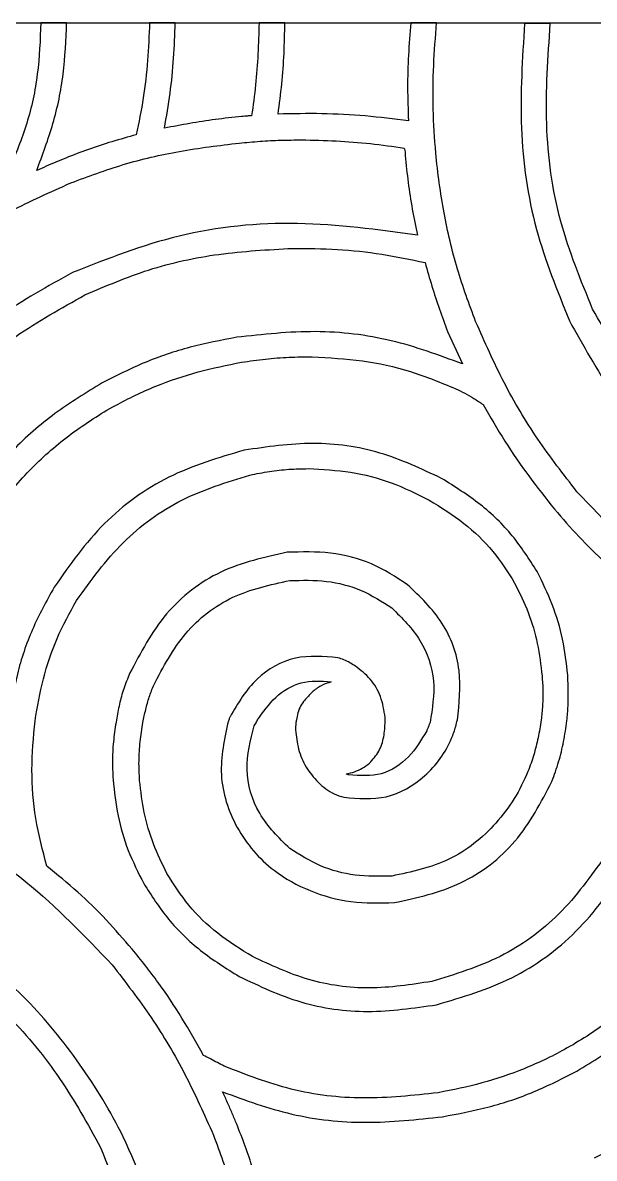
# Model space of a CAD drawing. Extents: x 0 to 371, y 0 to 260.
# Drawn here: x 67.66 to 85.88, y 223.76 to 259.95 of the extents above; entities that cross this region are included whole.
import ezdxf

# ---------------------------------------------------------------- set-up
doc = ezdxf.new("R2010")
doc.units = 0
doc.layers.add('Layer_1', color=7, linetype='CONTINUOUS')

msp = doc.modelspace()

# ---------------------------------------------------------------- linework, layer by layer
at = {"layer": 'Layer_1', "color": 7}
for points in [[(0.02646, 259.95312), (370.443122, 259.95312), (370.443122, 0.661457), (0.02646, 0.661457)], [(76.550882, 256.217641)], [(76.263044, 252.761521)], [(76.890397, 249.302817)], [(76.767406, 245.740244)]]:
    msp.add_lwpolyline(points, close=True, dxfattribs=at)
for points in [[(69.056249, 259.95333), (68.236144, 259.95333)], [(72.522188, 259.95333), (71.702082, 259.95333)], [(76.014997, 259.95333), (75.194376, 259.95333)], [(80.856562, 259.95333), (80.036457, 259.95333)], [(84.481664, 259.926458), (83.661043, 259.926458)], [(81.200727, 250.11052), (81.676668, 249.078542)], [(79.216352, 237.675104), (79.216352, 237.807395)]]:
    msp.add_lwpolyline(points, dxfattribs=at)
for points, knots in [([(68.236144, 259.95333), (68.213823, 259.406066), (68.169706, 258.324393), (67.832491, 256.740759), (67.430186, 255.757761), (67.230521, 255.269895)], [0, 0, 0, 0, 1.641502, 3.24444, 4.823858, 4.823858, 4.823858, 4.823858]), ([(68.103852, 255.24354), (68.28923, 255.738495), (68.662615, 256.735431), (68.990046, 258.322478), (69.034021, 259.40576), (69.056249, 259.95333)], [0, 0, 0, 0, 1.584262, 3.191011, 4.833324, 4.833324, 4.833324, 4.833324]), ([(71.702082, 259.95333), (71.686244, 259.550278), (71.654714, 258.747893), (71.517612, 257.553141), (71.358327, 256.771471), (71.278852, 256.381455)], [0, 0, 0, 0, 1.209889, 2.408612, 3.602317, 3.602317, 3.602317, 3.602317]), ([(72.178539, 256.592812), (72.24206, 256.962934), (72.368966, 257.702375), (72.480039, 258.825204), (72.508108, 259.576475), (72.522188, 259.95333)], [0, 0, 0, 0, 1.126351, 2.250258, 3.381489, 3.381489, 3.381489, 3.381489]), ([(75.194376, 259.95333), (75.183682, 259.620719), (75.162397, 258.958727), (75.094777, 257.968588), (75.002693, 257.315925), (74.956664, 256.989687)], [0, 0, 0, 0, 0.998385, 1.987073, 2.975197, 2.975197, 2.975197, 2.975197]), ([(75.803124, 257.042913), (75.84369, 257.362722), (75.925148, 258.004906), (75.999305, 258.976156), (76.00976, 259.627216), (76.014997, 259.95333)], [0, 0, 0, 0, 0.96705, 1.941857, 2.920169, 2.920169, 2.920169, 2.920169]), ([(80.036457, 259.95333), (80.006441, 259.609268), (79.946315, 258.920074), (79.919936, 257.877506), (79.944517, 257.181162), (79.956876, 256.83104)], [0, 0, 0, 0, 1.035958, 2.075131, 3.126011, 3.126011, 3.126011, 3.126011]), ([(82.100414, 250.42833), (81.894046, 250.982709), (81.473329, 252.112909), (81.064212, 253.917371), (80.823885, 255.624511), (80.733931, 257.194386), (80.744141, 258.582344), (80.819273, 259.498588), (80.856562, 259.95333)], [0, 0, 0, 0, 1.772931, 3.614431, 5.536674, 6.939448, 8.328228, 9.696666, 9.696666, 9.696666, 9.696666]), ([(83.661043, 259.926458), (83.589247, 258.816447), (83.447072, 256.61832), (83.903119, 253.381201), (84.701693, 251.411969), (85.089896, 250.454685)], [0, 0, 0, 0, 3.333208, 6.600668, 9.691627, 9.691627, 9.691627, 9.691627]), ([(85.830935, 250.825205), (85.453351, 251.744596), (84.677152, 253.634583), (84.257687, 256.749988), (84.406505, 258.860553), (84.481664, 259.926458)], [0, 0, 0, 0, 2.973018, 6.111614, 9.314039, 9.314039, 9.314039, 9.314039]), ([(74.956664, 256.989687), (74.9213, 256.988051), (74.850371, 256.984769), (74.745147, 256.968249), (74.674218, 256.964968), (74.638854, 256.963332)], [0, 0, 0, 0, 0.106134, 0.212873, 0.319007, 0.319007, 0.319007, 0.319007]), ([(79.956876, 256.83104), (79.49846, 256.885674), (78.581727, 256.994929), (77.194303, 257.069627), (76.267954, 257.051839), (75.803124, 257.042913)], [0, 0, 0, 0, 1.3848, 2.769299, 4.163731, 4.163731, 4.163731, 4.163731]), ([(74.638854, 256.963332), (74.359322, 256.933537), (73.804783, 256.874431), (72.984541, 256.747382), (72.445743, 256.644055), (72.178539, 256.592812)], [0, 0, 0, 0, 0.843256, 1.67286, 2.489061, 2.489061, 2.489061, 2.489061]), ([(71.278852, 256.381455), (71.019268, 256.309545), (70.506912, 256.167614), (69.755397, 255.923251), (69.270444, 255.734193), (69.029894, 255.640415)], [0, 0, 0, 0, 0.808048, 1.594884, 2.369315, 2.369315, 2.369315, 2.369315]), ([(69.188541, 254.846665), (69.743022, 255.052435), (70.873463, 255.471947), (72.677191, 255.890611), (73.923358, 256.040382), (74.559789, 256.116872)], [0, 0, 0, 0, 1.773057, 3.6148, 5.537176, 5.537176, 5.537176, 5.537176]), ([(74.559789, 256.116872), (74.78118, 256.137534), (75.223187, 256.178785), (75.887461, 256.211792), (76.329953, 256.215693), (76.550882, 256.217641)], [0, 0, 0, 0, 0.667009, 1.331685, 1.99446, 1.99446, 1.99446, 1.99446]), ([(76.550882, 256.217641), (76.917777, 256.211148), (77.649925, 256.19819), (78.742811, 256.108862), (79.464583, 256.008011), (79.824584, 255.957708)], [0, 0, 0, 0, 1.100672, 2.196413, 3.286797, 3.286797, 3.286797, 3.286797]), ([(79.824584, 255.957708), (79.831722, 255.931446), (79.845825, 255.879553), (79.851217, 255.799298), (79.851376, 255.746407), (79.851455, 255.719997)], [0, 0, 0, 0, 0.08145, 0.16094, 0.240215, 0.240215, 0.240215, 0.240215]), ([(69.029894, 255.640415), (68.924351, 255.596407), (68.714931, 255.509086), (68.405591, 255.378275), (68.203337, 255.287963), (68.103852, 255.24354)], [0, 0, 0, 0, 0.343054, 0.680691, 1.007541, 1.007541, 1.007541, 1.007541]), ([(79.851455, 255.719997), (79.881317, 255.431565), (79.940603, 254.858915), (80.072562, 254.010947), (80.189999, 253.455483), (80.24833, 253.179583)], [0, 0, 0, 0, 0.86984, 1.726976, 2.572874, 2.572874, 2.572874, 2.572874]), ([(63.764583, 251.618955), (64.317343, 252.044512), (65.427265, 252.899012), (67.248215, 253.979664), (68.539335, 254.556579), (69.188541, 254.846665)], [0, 0, 0, 0, 2.091606, 4.199858, 6.332059, 6.332059, 6.332059, 6.332059]), ([(80.24833, 253.179583), (78.977662, 253.354627), (76.448851, 253.702988), (72.6628, 253.331438), (70.359888, 252.427867), (69.241251, 251.988958)], [0, 0, 0, 0, 3.84201, 7.646151, 11.23945, 11.23945, 11.23945, 11.23945]), ([(69.638126, 251.27479), (70.308746, 251.561833), (71.683406, 252.150222), (73.927603, 252.633637), (75.477288, 252.718495), (76.263044, 252.761521)], [0, 0, 0, 0, 2.184858, 4.4786, 6.837881, 6.837881, 6.837881, 6.837881]), ([(76.263044, 252.761521), (76.738879, 252.757266), (77.688943, 252.74877), (79.103511, 252.599893), (80.026776, 252.404143), (80.486043, 252.306769)], [0, 0, 0, 0, 1.427129, 2.849442, 4.257254, 4.257254, 4.257254, 4.257254]), ([(80.486043, 252.306769), (80.557942, 252.055724), (80.700164, 251.559138), (80.94061, 250.827331), (81.114229, 250.348884), (81.200727, 250.11052)], [0, 0, 0, 0, 0.783359, 1.549545, 2.310248, 2.310248, 2.310248, 2.310248]), ([(69.241251, 251.988958), (68.453709, 251.549979), (66.890404, 250.678585), (64.81857, 248.980352), (63.688963, 247.630463), (63.129479, 246.961875)], [0, 0, 0, 0, 2.701851, 5.363294, 7.97507, 7.97507, 7.97507, 7.97507]), ([(63.817293, 246.485935), (64.3498, 247.126099), (65.423651, 248.417049), (67.405388, 250.024816), (68.890806, 250.856411), (69.638126, 251.27479)], [0, 0, 0, 0, 2.494016, 5.029417, 7.596492, 7.596492, 7.596492, 7.596492]), ([(90.619791, 245.004372), (89.980301, 245.541497), (88.693907, 246.621976), (87.080385, 248.597399), (86.249115, 250.079579), (85.830935, 250.825205)], [0, 0, 0, 0, 2.50184, 5.032695, 7.594725, 7.594725, 7.594725, 7.594725]), ([(81.676668, 249.078542), (80.930022, 249.354211), (79.420022, 249.911719), (76.960969, 250.200061), (75.316336, 250.018052), (74.480207, 249.925519)], [0, 0, 0, 0, 2.382423, 4.818162, 7.337126, 7.337126, 7.337126, 7.337126]), ([(85.328124, 245.004372), (84.902712, 245.555215), (84.04856, 246.66121), (82.963096, 248.479936), (82.389759, 249.774835), (82.100414, 250.42833)], [0, 0, 0, 0, 2.086879, 4.19008, 6.332929, 6.332929, 6.332929, 6.332929]), ([(85.089896, 250.454685), (85.528875, 249.667144), (86.40027, 248.103838), (88.098503, 246.032004), (89.448392, 244.902397), (90.116979, 244.342914)], [0, 0, 0, 0, 2.701851, 5.363294, 7.97507, 7.97507, 7.97507, 7.97507]), ([(74.480207, 249.925519), (73.981847, 249.830411), (72.987588, 249.640664), (71.543058, 249.15861), (70.64368, 248.699685), (70.194164, 248.47031)], [0, 0, 0, 0, 1.521205, 3.0349, 4.547437, 4.547437, 4.547437, 4.547437]), ([(66.833646, 244.475205), (67.191115, 244.913735), (67.900823, 245.784379), (69.18856, 246.877243), (70.525723, 247.744478), (71.891726, 248.389938), (73.241602, 248.852687), (74.173101, 249.038741), (74.638854, 249.131769)], [0, 0, 0, 0, 1.694235, 3.363678, 5.041595, 6.462655, 7.88623, 9.309834, 9.309834, 9.309834, 9.309834]), ([(74.638854, 249.131769), (74.891101, 249.168542), (75.391832, 249.241541), (76.144018, 249.298991), (76.642766, 249.301548), (76.890397, 249.302817)], [0, 0, 0, 0, 0.76461, 1.517821, 2.260581, 2.260581, 2.260581, 2.260581]), ([(76.890397, 249.302817), (77.423975, 249.274943), (78.479998, 249.219777), (80.026493, 248.880464), (80.987671, 248.482535), (81.46531, 248.284792)], [0, 0, 0, 0, 1.601446, 3.169476, 4.718375, 4.718375, 4.718375, 4.718375]), ([(70.194164, 248.47031), (69.681568, 248.158966), (68.658189, 247.537379), (67.295714, 246.343909), (66.530597, 245.417181), (66.145833, 244.951145)], [0, 0, 0, 0, 1.797007, 3.587655, 5.399073, 5.399073, 5.399073, 5.399073]), ([(81.46531, 248.284792), (81.562864, 248.238611), (81.761248, 248.144698), (82.054392, 247.979028), (82.242125, 247.848993), (82.338126, 247.782497)], [0, 0, 0, 0, 0.323756, 0.658389, 1.008596, 1.008596, 1.008596, 1.008596]), ([(82.338126, 247.782497), (82.565258, 247.391445), (83.017917, 246.612101), (83.780637, 245.499605), (84.336755, 244.798035), (84.613955, 244.448334)], [0, 0, 0, 0, 1.356377, 2.70318, 4.041689, 4.041689, 4.041689, 4.041689]), ([(81.015209, 245.427602), (80.371335, 245.731363), (79.075685, 246.342611), (76.891053, 246.644101), (75.448547, 246.433754), (74.718436, 246.327288)], [0, 0, 0, 0, 2.12763, 4.281365, 6.488666, 6.488666, 6.488666, 6.488666]), ([(74.718436, 246.327288), (73.899658, 246.085034), (72.268419, 245.602394), (70.145088, 244.068013), (69.158145, 242.668788), (68.659374, 241.961664)], [0, 0, 0, 0, 2.549794, 5.079918, 7.664968, 7.664968, 7.664968, 7.664968]), ([(69.373543, 241.537917), (69.83722, 242.179681), (70.752987, 243.44717), (72.680318, 244.853646), (74.161352, 245.306588), (74.903438, 245.533538)], [0, 0, 0, 0, 2.366591, 4.674042, 6.99129, 6.99129, 6.99129, 6.99129]), ([(74.903438, 245.533538), (75.110039, 245.575497), (75.521206, 245.658999), (76.144903, 245.727903), (76.560504, 245.736143), (76.767406, 245.740244)], [0, 0, 0, 0, 0.632265, 1.258296, 1.878937, 1.878937, 1.878937, 1.878937]), ([(76.767406, 245.740244), (77.217196, 245.716791), (78.112335, 245.670116), (79.42144, 245.332627), (80.219746, 244.937215), (80.618334, 244.739789)], [0, 0, 0, 0, 1.34924, 2.685161, 4.017307, 4.017307, 4.017307, 4.017307]), ([(84.057918, 242.463959), (83.809122, 242.852341), (83.302657, 243.642959), (82.259503, 244.647149), (81.435221, 245.16416), (81.015209, 245.427602)], [0, 0, 0, 0, 1.380479, 2.810202, 4.295597, 4.295597, 4.295597, 4.295597]), ([(80.618334, 244.739789), (80.996164, 244.504412), (81.736618, 244.043131), (82.672226, 243.146936), (83.122981, 242.44013), (83.343749, 242.093955)], [0, 0, 0, 0, 1.333712, 2.613745, 3.842465, 3.842465, 3.842465, 3.842465]), ([(95.540937, 238.6275), (94.180429, 239.109567), (91.546698, 240.042772), (88.027792, 242.17859), (86.210394, 244.080887), (85.328124, 245.004372)], [0, 0, 0, 0, 4.325848, 8.374167, 12.193656, 12.193656, 12.193656, 12.193656]), ([(84.613955, 244.448334), (84.868466, 244.153168), (85.380662, 243.559154), (86.232786, 242.730629), (86.844752, 242.219721), (87.153852, 241.961664)], [0, 0, 0, 0, 1.168837, 2.352252, 3.560033, 3.560033, 3.560033, 3.560033]), ([(76.094063, 243.072707), (75.369558, 242.914301), (73.927859, 242.599088), (72.103116, 241.191808), (71.415098, 239.875772), (71.066979, 239.209894)], [0, 0, 0, 0, 2.206856, 4.391448, 6.628866, 6.628866, 6.628866, 6.628866]), ([(79.930521, 242.040728), (79.55676, 242.282765), (78.804882, 242.76966), (77.467149, 243.111563), (76.55597, 243.085778), (76.094063, 243.072707)], [0, 0, 0, 0, 1.329611, 2.674722, 4.057669, 4.057669, 4.057669, 4.057669]), ([(71.834374, 238.839374), (72.137343, 239.415466), (72.735254, 240.552387), (74.305712, 241.774874), (75.550131, 242.040119), (76.173644, 242.17302)], [0, 0, 0, 0, 1.939308, 3.827231, 5.723082, 5.723082, 5.723082, 5.723082]), ([(76.173644, 242.17302), (76.5655, 242.182486), (77.338129, 242.201149), (78.471305, 241.912338), (79.11027, 241.503378), (79.427709, 241.300205)], [0, 0, 0, 0, 1.173202, 2.313221, 3.438758, 3.438758, 3.438758, 3.438758]), ([(85.037185, 239.156667), (84.993429, 239.540534), (84.906095, 240.306702), (84.568686, 241.422174), (84.228652, 242.115721), (84.057918, 242.463959)], [0, 0, 0, 0, 1.157468, 2.310219, 3.472746, 3.472746, 3.472746, 3.472746]), ([(68.659374, 241.961664), (68.416024, 241.519651), (67.929996, 240.63685), (67.446792, 239.194595), (67.285147, 238.199821), (67.204166, 237.701459)], [0, 0, 0, 0, 1.51166, 3.019138, 4.532546, 4.532546, 4.532546, 4.532546]), ([(81.518021, 237.72833), (81.576345, 238.255387), (81.694112, 239.319595), (81.118523, 240.90417), (80.329238, 241.659277), (79.930521, 242.040728)], [0, 0, 0, 0, 1.577528, 3.185267, 4.826554, 4.826554, 4.826554, 4.826554]), ([(83.343749, 242.093955), (83.496927, 241.782949), (83.801683, 241.164186), (84.097533, 240.163137), (84.17703, 239.476323), (84.21708, 239.130312)], [0, 0, 0, 0, 1.038912, 2.066965, 3.110733, 3.110733, 3.110733, 3.110733]), ([(68.050626, 237.701459), (68.128325, 238.149042), (68.283649, 239.04379), (68.717121, 240.343346), (69.154708, 241.139677), (69.373543, 241.537917)], [0, 0, 0, 0, 1.361992, 2.72271, 4.08394, 4.08394, 4.08394, 4.08394]), ([(79.427709, 241.300205), (79.756225, 240.975407), (80.409049, 240.329971), (80.863816, 238.981503), (80.71754, 238.089735), (80.645205, 237.648749)], [0, 0, 0, 0, 1.374437, 2.731266, 4.058611, 4.058611, 4.058611, 4.058611]), ([(77.707918, 239.712705), (77.249905, 239.752812), (76.322617, 239.834011), (75.008941, 239.09482), (74.520141, 238.262515), (74.268334, 237.83375)], [0, 0, 0, 0, 1.356338, 2.746027, 4.222582, 4.222582, 4.222582, 4.222582]), ([(78.263955, 239.448122), (78.206678, 239.483716), (78.089277, 239.556673), (77.903573, 239.647162), (77.772168, 239.691182), (77.707918, 239.712705)], [0, 0, 0, 0, 0.202266, 0.414576, 0.617704, 0.617704, 0.617704, 0.617704]), ([(79.216352, 237.807395), (79.17959, 238.033636), (79.108143, 238.473337), (78.765821, 239.053173), (78.429938, 239.3175), (78.263955, 239.448122)], [0, 0, 0, 0, 0.683741, 1.328858, 1.959094, 1.959094, 1.959094, 1.959094]), ([(71.066979, 239.209894), (71.001727, 239.049686), (70.871686, 238.73041), (70.734284, 238.232802), (70.673854, 237.896076), (70.643749, 237.72833)], [0, 0, 0, 0, 0.518626, 1.033569, 1.544746, 1.544746, 1.544746, 1.544746]), ([(75.141666, 237.72833), (75.320433, 237.98244), (75.678589, 238.491542), (76.529105, 239.012496), (77.17126, 238.967901), (77.496561, 238.94531)], [0, 0, 0, 0, 0.929904, 1.863034, 2.821039, 2.821039, 2.821039, 2.821039]), ([(77.496561, 238.94531), (77.385386, 238.908473), (77.162898, 238.834751), (76.879047, 238.623178), (76.725733, 238.449287), (76.649584, 238.362917)], [0, 0, 0, 0, 0.349496, 0.699425, 1.04475, 1.04475, 1.04475, 1.04475]), ([(84.21708, 239.130312), (84.229534, 238.972016), (84.254267, 238.657623), (84.237981, 238.188662), (84.206019, 237.880677), (84.190209, 237.72833)], [0, 0, 0, 0, 0.476032, 0.945452, 1.404949, 1.404949, 1.404949, 1.404949]), ([(85.01083, 237.701459), (85.025015, 237.860413), (85.053519, 238.179835), (85.058019, 238.665948), (85.044186, 238.991763), (85.037185, 239.156667)], [0, 0, 0, 0, 0.478603, 0.961761, 1.456911, 1.456911, 1.456911, 1.456911]), ([(71.490209, 237.648749), (71.518296, 237.787274), (71.573713, 238.060593), (71.68466, 238.460098), (71.784779, 238.713734), (71.834374, 238.839374)], [0, 0, 0, 0, 0.424009, 0.8366, 1.2416, 1.2416, 1.2416, 1.2416]), ([(76.649584, 238.362917), (76.602127, 238.300145), (76.508609, 238.17645), (76.421121, 237.957706), (76.397131, 237.805362), (76.385001, 237.72833)], [0, 0, 0, 0, 0.235301, 0.463676, 0.697265, 0.697265, 0.697265, 0.697265]), ([(74.268334, 237.83375), (74.261098, 237.82262), (74.245058, 237.797949), (74.236215, 237.750342), (74.22281, 237.718518), (74.215624, 237.701459)], [0, 0, 0, 0, 0.039476, 0.087505, 0.142997, 0.142997, 0.142997, 0.142997]), ([(68.421146, 233.071251), (68.292368, 233.57235), (68.034165, 234.57707), (67.907766, 236.141462), (68.002907, 237.180378), (68.050626, 237.701459)], [0, 0, 0, 0, 1.550462, 3.108724, 4.676749, 4.676749, 4.676749, 4.676749]), ([(70.643749, 237.72833), (70.61203, 237.52292), (70.547934, 237.107841), (70.505769, 236.470105), (70.52704, 236.040564), (70.537813, 235.82302)], [0, 0, 0, 0, 0.623438, 1.259799, 1.912811, 1.912811, 1.912811, 1.912811]), ([(71.384789, 235.796665), (71.373977, 236.005693), (71.352539, 236.42014), (71.395304, 237.040101), (71.458593, 237.445982), (71.490209, 237.648749)], [0, 0, 0, 0, 0.62747, 1.244106, 1.859682, 1.859682, 1.859682, 1.859682]), ([(74.215624, 237.701459), (74.089884, 237.129301), (73.836587, 235.976713), (74.404566, 234.227632), (75.489144, 232.959918), (76.811822, 232.239891), (78.130058, 231.869581), (79.044138, 231.894746), (79.507291, 231.907497)], [0, 0, 0, 0, 1.731203, 3.487438, 5.285214, 6.608949, 7.955511, 9.33858, 9.33858, 9.33858, 9.33858]), ([(76.173644, 233.627289), (75.818997, 233.977257), (75.116013, 234.670967), (74.683346, 236.145421), (74.919492, 237.08187), (75.035729, 237.542812)], [0, 0, 0, 0, 1.479953, 2.93357, 4.342663, 4.342663, 4.342663, 4.342663]), ([(75.035729, 237.542812), (75.051709, 237.562166), (75.083419, 237.600574), (75.113066, 237.666179), (75.1325, 237.708412), (75.141666, 237.72833)], [0, 0, 0, 0, 0.074948, 0.148729, 0.214586, 0.214586, 0.214586, 0.214586]), ([(76.385001, 237.72833), (76.37789, 237.693146), (76.363757, 237.623213), (76.358807, 237.516494), (76.358699, 237.445813), (76.358646, 237.41052)], [0, 0, 0, 0, 0.107533, 0.213734, 0.319652, 0.319652, 0.319652, 0.319652]), ([(77.893436, 235.267499), (78.353494, 235.226507), (79.284883, 235.143518), (80.566192, 235.895774), (81.181787, 236.747713), (81.406938, 237.331981), (81.466588, 237.527104), (81.500612, 237.660218), (81.518021, 237.72833)], [0, 0, 0, 0, 1.356337, 2.745907, 4.222353, 4.421867, 4.623135, 4.834031, 4.834031, 4.834031, 4.834031]), ([(78.713541, 236.352187), (78.821599, 236.472195), (79.039478, 236.714166), (79.188596, 237.189247), (79.207107, 237.513266), (79.216352, 237.675104)], [0, 0, 0, 0, 0.479683, 0.967182, 1.45365, 1.45365, 1.45365, 1.45365]), ([(84.190209, 237.72833), (84.16071, 237.538885), (84.102446, 237.164715), (83.96005, 236.615859), (83.625472, 235.650188), (82.838903, 234.385144), (81.302396, 233.149481), (80.053477, 232.885983), (79.427709, 232.753957)], [0, 0, 0, 0, 0.574893, 1.135461, 1.698344, 3.637652, 5.525575, 7.421426, 7.421426, 7.421426, 7.421426]), ([(80.645205, 237.648749), (80.634404, 237.619877), (80.611904, 237.559737), (80.57257, 237.473177), (80.550071, 237.413037), (80.539269, 237.384165)], [0, 0, 0, 0, 0.092457, 0.192584, 0.28504, 0.28504, 0.28504, 0.28504]), ([(84.534374, 235.77031), (84.608624, 235.977182), (84.757993, 236.393345), (84.915481, 237.040603), (84.97903, 237.481055), (85.01083, 237.701459)], [0, 0, 0, 0, 0.659072, 1.32586, 1.993726, 1.993726, 1.993726, 1.993726]), ([(76.358646, 237.41052), (76.381836, 237.206058), (76.428386, 236.795635), (76.664222, 236.210629), (76.937327, 235.899096), (77.07333, 235.743955)], [0, 0, 0, 0, 0.616159, 1.236832, 1.852539, 1.852539, 1.852539, 1.852539]), ([(80.539269, 237.384165), (80.367161, 237.093111), (80.021002, 236.507716), (79.107771, 235.898583), (78.405886, 235.953822), (78.052082, 235.981667)], [0, 0, 0, 0, 1.011101, 2.033623, 3.072952, 3.072952, 3.072952, 3.072952]), ([(60.298644, 236.299477), (61.659144, 235.817446), (64.292834, 234.884318), (67.81181, 232.748787), (69.629191, 230.846571), (70.511457, 229.923122)], [0, 0, 0, 0, 4.325799, 8.373986, 12.193383, 12.193383, 12.193383, 12.193383]), ([(77.972501, 236.008539), (78.06076, 236.029816), (78.238194, 236.072591), (78.492905, 236.183534), (78.639747, 236.295779), (78.713541, 236.352187)], [0, 0, 0, 0, 0.272222, 0.547266, 0.825112, 0.825112, 0.825112, 0.825112]), ([(78.052082, 235.981667), (78.043043, 235.983444), (78.024261, 235.987135), (78.000322, 236.003071), (77.981541, 236.006762), (77.972501, 236.008539)], [0, 0, 0, 0, 0.027412, 0.056954, 0.084365, 0.084365, 0.084365, 0.084365]), ([(70.537813, 235.82302), (70.579909, 235.439356), (70.663898, 234.673871), (70.991332, 233.553781), (71.341007, 232.863372), (71.51708, 232.515729)], [0, 0, 0, 0, 1.156641, 2.307721, 3.475184, 3.475184, 3.475184, 3.475184]), ([(72.257604, 232.833538), (72.104419, 233.146474), (71.799617, 233.76914), (71.506274, 234.770319), (71.425265, 235.454705), (71.384789, 235.796665)], [0, 0, 0, 0, 1.044084, 2.077469, 3.109449, 3.109449, 3.109449, 3.109449]), ([(77.07333, 235.743955), (77.153527, 235.670398), (77.311082, 235.525887), (77.589334, 235.361177), (77.791596, 235.29887), (77.893436, 235.267499)], [0, 0, 0, 0, 0.326004, 0.640468, 0.959374, 0.959374, 0.959374, 0.959374]), ([(79.507291, 231.907497), (80.231795, 232.065902), (81.673494, 232.381116), (83.498237, 233.788396), (84.186255, 235.104432), (84.534374, 235.77031)], [0, 0, 0, 0, 2.206856, 4.391448, 6.628866, 6.628866, 6.628866, 6.628866]), ([(79.427709, 232.753957), (79.03558, 232.746188), (78.261935, 232.730861), (77.134148, 233.029798), (76.491752, 233.429407), (76.173644, 233.627289)], [0, 0, 0, 0, 1.173353, 2.314951, 3.434795, 3.434795, 3.434795, 3.434795]), ([(86.22781, 233.38906), (85.768739, 232.746692), (84.859752, 231.474766), (82.925732, 230.074204), (81.441658, 229.621052), (80.697916, 229.393955)], [0, 0, 0, 0, 2.359118, 4.671187, 6.993908, 6.993908, 6.993908, 6.993908]), ([(71.146561, 230.425417), (70.87402, 230.740127), (70.324838, 231.374281), (69.41792, 232.264377), (68.75527, 232.800782), (68.421146, 233.071251)], [0, 0, 0, 0, 1.248722, 2.516229, 3.805333, 3.805333, 3.805333, 3.805333]), ([(74.983019, 230.187705), (74.605189, 230.423082), (73.864736, 230.884362), (72.929127, 231.780557), (72.478372, 232.487364), (72.257604, 232.833538)], [0, 0, 0, 0, 1.333712, 2.613745, 3.842465, 3.842465, 3.842465, 3.842465]), ([(80.856562, 228.652915), (81.67368, 228.894984), (83.301844, 229.377324), (85.418519, 230.91734), (86.412251, 232.312052), (86.915624, 233.01854)], [0, 0, 0, 0, 2.544261, 5.069616, 7.661989, 7.661989, 7.661989, 7.661989]), ([(71.51708, 232.515729), (71.76587, 232.127384), (72.272314, 231.336859), (73.315546, 230.332922), (74.139784, 229.816005), (74.559789, 229.552602)], [0, 0, 0, 0, 1.380369, 2.809918, 4.295238, 4.295238, 4.295238, 4.295238]), ([(72.072602, 213.598021), (72.244022, 214.850936), (72.585257, 217.345045), (72.157163, 221.052889), (71.084668, 224.240229), (69.525079, 226.781628), (67.846833, 228.859867), (66.498126, 229.994435), (65.828539, 230.557709)], [0, 0, 0, 0, 3.7816, 7.527821, 11.082407, 13.779212, 16.436118, 19.055731, 19.055731, 19.055731, 19.055731]), ([(73.421874, 227.03906), (73.196647, 227.438341), (72.748781, 228.232315), (71.995803, 229.369858), (71.429109, 230.074226), (71.146561, 230.425417)], [0, 0, 0, 0, 1.375121, 2.734443, 4.086127, 4.086127, 4.086127, 4.086127]), ([(88.714997, 230.504999), (88.357522, 230.066431), (87.64779, 229.195697), (86.360122, 228.102589), (85.022983, 227.235186), (83.656928, 226.58986), (82.307011, 226.12741), (81.375538, 225.941429), (80.909789, 225.848435)], [0, 0, 0, 0, 1.694336, 3.363942, 5.041931, 6.462934, 7.88643, 9.310004, 9.310004, 9.310004, 9.310004]), ([(65.352083, 229.923122), (65.993216, 229.385857), (67.282738, 228.305248), (68.904686, 226.334913), (69.7277, 224.848581), (70.140938, 224.102288)], [0, 0, 0, 0, 2.506226, 5.040815, 7.596817, 7.596817, 7.596817, 7.596817]), ([(70.511457, 229.923122), (70.937014, 229.370361), (71.791514, 228.26044), (72.872166, 226.439489), (73.449081, 225.148369), (73.739168, 224.499163)], [0, 0, 0, 0, 2.091606, 4.199858, 6.332059, 6.332059, 6.332059, 6.332059]), ([(80.697916, 229.393955), (80.037597, 229.292746), (78.731749, 229.092593), (76.749216, 229.364504), (75.569996, 229.914123), (74.983019, 230.187705)], [0, 0, 0, 0, 1.997914, 3.95108, 5.886882, 5.886882, 5.886882, 5.886882]), ([(85.328124, 226.536249), (85.84072, 226.847593), (86.864099, 227.46918), (88.226573, 228.66265), (88.991691, 229.589378), (89.376455, 230.055413)], [0, 0, 0, 0, 1.797007, 3.587655, 5.399073, 5.399073, 5.399073, 5.399073]), ([(74.559789, 229.552602), (75.203664, 229.248841), (76.499313, 228.637593), (78.683945, 228.336103), (80.126451, 228.54645), (80.856562, 228.652915)], [0, 0, 0, 0, 2.12763, 4.281365, 6.488666, 6.488666, 6.488666, 6.488666]), ([(91.704479, 228.546979), (91.167354, 227.90749), (90.086875, 226.621095), (88.111452, 225.007574), (86.629272, 224.176303), (85.883646, 223.758124)], [0, 0, 0, 0, 2.50184, 5.032695, 7.594725, 7.594725, 7.594725, 7.594725]), ([(74.083332, 226.694896), (74.010364, 226.732235), (73.862065, 226.808122), (73.643141, 226.925834), (73.494843, 227.001721), (73.421874, 227.03906)], [0, 0, 0, 0, 0.245897, 0.49975, 0.745647, 0.745647, 0.745647, 0.745647]), ([(80.909789, 225.848435), (80.11158, 225.76125), (78.546421, 225.590294), (76.207904, 225.865928), (74.785854, 226.420785), (74.083332, 226.694896)], [0, 0, 0, 0, 2.40486, 4.715544, 6.971607, 6.971607, 6.971607, 6.971607]), ([(81.04208, 225.08104), (81.54044, 225.176148), (82.5347, 225.365895), (83.97923, 225.847949), (84.878607, 226.306874), (85.328124, 226.536249)], [0, 0, 0, 0, 1.521205, 3.0349, 4.547437, 4.547437, 4.547437, 4.547437]), ([(74.480207, 224.842812), (74.434279, 224.957795), (74.341854, 225.189184), (74.188652, 225.531844), (74.083411, 225.760232), (74.030622, 225.87479)], [0, 0, 0, 0, 0.371413, 0.747421, 1.125839, 1.125839, 1.125839, 1.125839]), ([(74.030622, 225.87479), (74.757688, 225.60951), (76.228061, 225.073024), (78.624151, 224.817985), (80.225987, 224.992254), (81.04208, 225.08104)], [0, 0, 0, 0, 2.315932, 4.683594, 7.142714, 7.142714, 7.142714, 7.142714]), ([(75.194376, 222.69979), (75.129275, 222.944499), (74.999641, 223.431784), (74.761459, 224.147504), (74.57377, 224.611509), (74.480207, 224.842812)], [0, 0, 0, 0, 0.759559, 1.512498, 2.260912, 2.260912, 2.260912, 2.260912]), ([(73.739168, 224.499163), (73.944938, 223.944683), (74.364449, 222.814242), (74.783113, 221.010513), (74.932884, 219.764346), (75.009374, 219.127916)], [0, 0, 0, 0, 1.773057, 3.6148, 5.537175, 5.537175, 5.537175, 5.537175]), ([(70.140938, 224.102288), (70.563722, 223.016633), (71.435589, 220.777791), (71.770451, 217.095642), (71.390165, 214.643788), (71.199271, 213.413019)], [0, 0, 0, 0, 3.483767, 7.18423, 10.91404, 10.91404, 10.91404, 10.91404])]:
    msp.add_open_spline(points, degree=3, knots=knots, dxfattribs=at)

doc.saveas('drawing.dxf')
